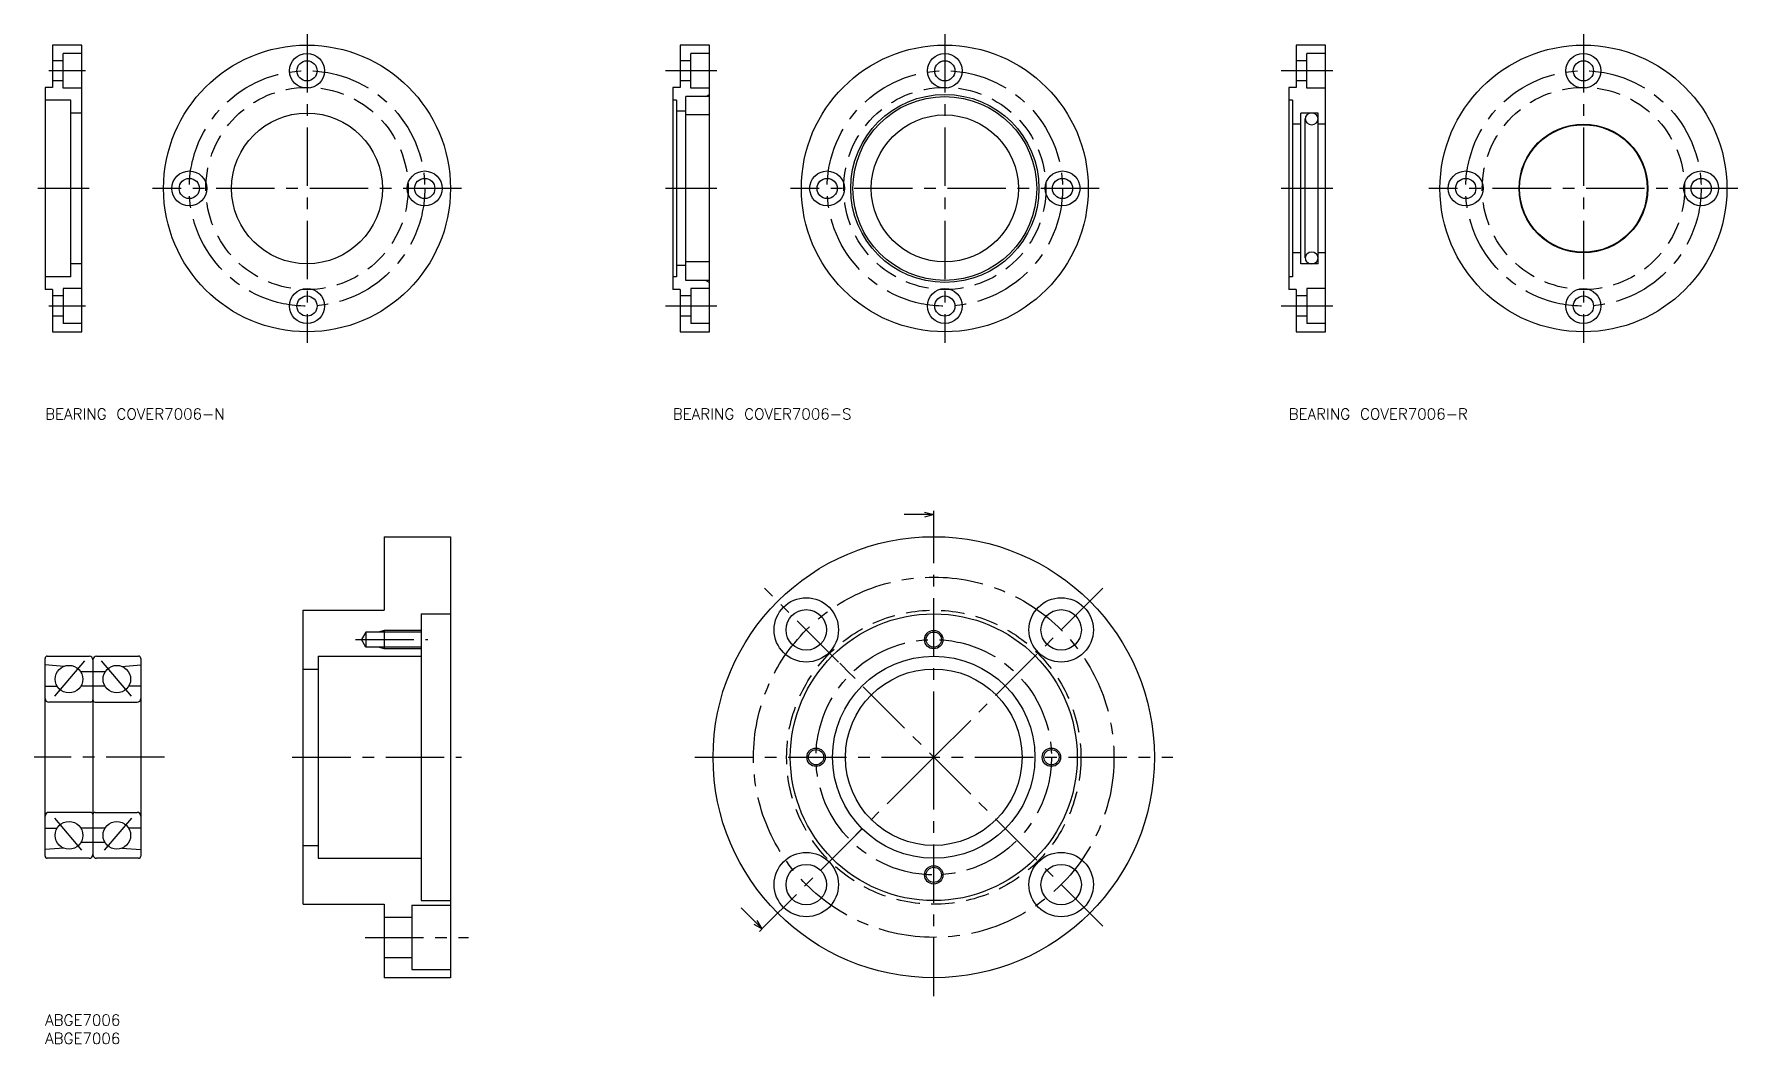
# Model space of a CAD drawing. Extents: x -3 to 460, y -8 to 267.
import ezdxf

# ---------------------------------------------------------------- set-up
doc = ezdxf.new("R2010")
doc.units = 0
doc.header["$LTSCALE"] = 0.5
doc.linetypes.add('CENTER', pattern=[50.8, 31.75, -6.35, 6.35, -6.35])
doc.linetypes.add('DASHED', pattern=[19.05, 12.7, -6.35])
for name, color, linetype in [('MSM_CENTER', 1, 'CENTER'), ('MSM_CONTINUOUS', 7, 'CONTINUOUS'), ('MSM_DASHED', 4, 'DASHED'), ('MSM_NARROW', 5, 'CONTINUOUS'), ('MSM_PART_NUMBER', 7, 'CONTINUOUS')]:
    doc.layers.add(name, color=color, linetype=linetype)
doc.styles.get("Standard").update_dxf_attribs({"font": 'txt.shx', "height": 3, "bigfont": 'bigfont.shx'})

# ---------------------------------------------------------------- blocks, each defined once
blk = doc.blocks.new('*U13')
at = {"layer": 'MSM_PART_NUMBER'}
blk.add_text('ABGE7006', height=3, dxfattribs=at).set_placement((0, -3))
blk = doc.blocks.new('*U14')
at = {"layer": 'MSM_PART_NUMBER'}
blk.add_text('ABGE7006', height=3, dxfattribs=at).set_placement((0, -8))
blk = doc.blocks.new('*U15')
at = {"layer": 'MSM_PART_NUMBER'}
blk.add_text('BEARING COVER7006-N', height=3, dxfattribs=at).set_placement((0, 161.88))
blk = doc.blocks.new('*U16')
at = {"layer": 'MSM_PART_NUMBER'}
blk.add_text('BEARING COVER7006-S', height=3, dxfattribs=at).set_placement((170.65, 161.88))
blk = doc.blocks.new('*U17')
at = {"layer": 'MSM_PART_NUMBER'}
blk.add_text('BEARING COVER7006-R', height=3, dxfattribs=at).set_placement((338.08, 161.88))

msp = doc.modelspace()

# ---------------------------------------------------------------- linework, layer by layer
at = {"layer": 'MSM_CENTER'}
for p, q in [((71.2, 266.74), (71.2, 182.74)), ((244.6, 266.74), (244.6, 182.74)), ((418.21, 266.74), (418.21, 182.74)), ((10.96, 256.74), (1.03, 256.74)), ((182.65, 256.74), (168.65, 256.74)), ((350.08, 256.74), (336.08, 256.74)), ((12, 224.74), (-2, 224.74)), ((113.2, 224.74), (29.2, 224.74)), ((182.65, 224.74), (168.65, 224.74)), ((286.6, 224.74), (202.6, 224.74)), ((350.08, 224.74), (336.08, 224.74)), ((460.21, 224.74), (376.21, 224.74)), ((10.96, 192.74), (1.03, 192.74)), ((182.65, 192.74), (168.65, 192.74)), ((350.08, 192.74), (336.08, 192.74)), ((241.59, 72), (241.59, 135)), ((287.55, 24.04), (195.62, 115.96)), ((287.55, 115.96), (241.59, 70)), ((84.34, 102), (104.09, 102)), ((10.73, 96.25), (2.59, 86.63)), ((15.27, 96.25), (23.41, 86.63)), ((218.96, 92.63), (216.02, 95.56)), ((32.5, 70), (-3, 70)), ((67.2, 70), (113.2, 70)), ((176.59, 70), (306.59, 70)), ((241.59, 5), (241.59, 70)), ((240.17, 68.59), (195.62, 24.04)), ((2.55, 53.42), (9.93, 44.7)), ((23.45, 53.42), (16.07, 44.7)), ((218.96, 47.37), (216.02, 44.44)), ((218.96, 47.37), (221.89, 50.31)), ((86.97, 21), (115.09, 21))]:
    msp.add_line(p, q, dxfattribs=at)
for centre, radius in [((71.2, 224.74), 32), ((244.6, 224.74), 32), ((418.21, 224.74), 32), ((241.59, 70), 49), ((241.59, 70), 32)]:
    msp.add_circle(centre, radius, dxfattribs=at)
at = {"layer": 'MSM_CONTINUOUS'}
for p, q in [((2, 263.74), (2, 252.24)), ((10, 263.74), (2, 263.74)), ((4.9, 259.49), (2, 259.49)), ((10, 261.49), (4.9, 261.49)), ((4.9, 251.99), (4.9, 261.49)), ((10, 185.74), (10, 263.74)), ((180.65, 263.74), (172.65, 263.74)), ((172.65, 263.74), (172.65, 252.24)), ((175.55, 259.49), (172.65, 259.49)), ((180.65, 261.49), (175.55, 261.49)), ((175.55, 251.99), (175.55, 261.49)), ((180.65, 185.74), (180.65, 263.74)), ((340.08, 263.74), (340.08, 252.24)), ((348.08, 263.74), (340.08, 263.74)), ((342.98, 259.49), (340.08, 259.49)), ((342.98, 251.99), (342.98, 261.49)), ((348.08, 261.49), (342.98, 261.49)), ((348.08, 185.74), (348.08, 263.74)), ((2, 252.24), (0, 252.24)), ((0, 252.24), (0, 197.24)), ((4.9, 253.99), (2, 253.99)), ((10, 251.99), (4.9, 251.99)), ((170.65, 252.24), (170.65, 197.24)), ((172.65, 252.24), (170.65, 252.24)), ((175.55, 253.99), (172.65, 253.99)), ((180.65, 251.99), (175.55, 251.99)), ((179.65, 249.74), (180.65, 250.32)), ((338.08, 252.24), (338.08, 197.24)), ((340.08, 252.24), (338.08, 252.24)), ((342.98, 253.99), (340.08, 253.99)), ((348.08, 251.99), (342.98, 251.99)), ((7, 248.74), (0, 248.74)), ((7, 200.74), (7, 248.74)), ((171.65, 248.74), (170.65, 248.74)), ((171.65, 248.74), (171.65, 200.74)), ((174.15, 245.74), (171.65, 245.74)), ((180.65, 249.74), (174.15, 249.74)), ((174.15, 199.74), (174.15, 249.74)), ((339.08, 248.74), (338.08, 248.74)), ((339.08, 248.74), (339.08, 200.74)), ((10, 245.24), (7, 245.24)), ((180.65, 244.74), (174.15, 244.74)), ((341.38, 242.24), (339.08, 242.24)), ((346.08, 245.24), (341.38, 245.24)), ((341.38, 204.24), (341.38, 245.24)), ((342.58, 205.82), (342.58, 243.67)), ((346.08, 204.24), (346.08, 245.24)), ((348.08, 242.24), (346.08, 242.24)), ((10, 204.24), (7, 204.24)), ((180.65, 204.74), (174.15, 204.74)), ((341.38, 207.24), (339.08, 207.24)), ((346.08, 204.24), (341.38, 204.24)), ((348.08, 207.24), (346.08, 207.24)), ((7, 200.74), (0, 200.74)), ((171.65, 200.74), (170.65, 200.74)), ((174.15, 203.74), (171.65, 203.74)), ((180.65, 199.74), (174.15, 199.74)), ((179.65, 199.74), (180.65, 199.17)), ((339.08, 200.74), (338.08, 200.74)), ((2, 197.24), (0, 197.24)), ((2, 197.24), (2, 185.74)), ((4.9, 195.49), (2, 195.49)), ((4.9, 197.49), (4.9, 187.99)), ((10, 197.49), (4.9, 197.49)), ((172.65, 197.24), (170.65, 197.24)), ((172.65, 197.24), (172.65, 185.74)), ((175.55, 195.49), (172.65, 195.49)), ((180.65, 197.49), (175.55, 197.49)), ((175.55, 197.49), (175.55, 187.99)), ((340.08, 197.24), (338.08, 197.24)), ((340.08, 197.24), (340.08, 185.74)), ((342.98, 195.49), (340.08, 195.49)), ((348.08, 197.49), (342.98, 197.49)), ((342.98, 197.49), (342.98, 187.99)), ((4.9, 189.99), (2, 189.99)), ((175.55, 189.99), (172.65, 189.99)), ((342.98, 189.99), (340.08, 189.99)), ((2, 185.74), (10, 185.74)), ((10, 187.99), (4.9, 187.99)), ((172.65, 185.74), (180.65, 185.74)), ((180.65, 187.99), (175.55, 187.99)), ((340.08, 185.74), (348.08, 185.74)), ((348.08, 187.99), (342.98, 187.99)), ((241.59, 136), (233.59, 136)), ((239.09, 136.67), (241.59, 136)), ((241.59, 136), (239.09, 135.33)), ((241.59, 135), (241.59, 137)), ((92.2, 130), (92.2, 110)), ((92.2, 130), (110.2, 130)), ((110.2, 130), (110.2, 10)), ((70.2, 110), (92.2, 110)), ((70.2, 30), (70.2, 110)), ((102.2, 109), (110.2, 109)), ((102.2, 109), (102.2, 31)), ((87.2, 104.07), (86.01, 102)), ((87.2, 99.93), (86.01, 102)), ((102.2, 104.07), (87.2, 104.07)), ((87.2, 104.07), (87.2, 99.93)), ((92.2, 104.5), (92.2, 99.5)), ((0.6, 97.5), (12, 97.5)), ((14, 97.5), (25.4, 97.5)), ((74.2, 97.5), (102.2, 97.5)), ((74.2, 97.5), (74.2, 42.5)), ((102.2, 99.93), (87.2, 99.93)), ((0, 43.1), (0, 96.9)), ((5.1, 94.73), (0, 95.1)), ((16.3, 93.2), (9.7, 93.2)), ((13, 96.5), (13, 43.5)), ((20.9, 94.73), (26, 95.1)), ((26, 96.9), (26, 43.1)), ((70.2, 94), (74.2, 94)), ((0, 89.3), (3.3, 89.3)), ((16.3, 89.3), (9.7, 89.3)), ((26, 89.3), (22.7, 89.3)), ((12.4, 85), (1, 85)), ((13.6, 85), (25, 85)), ((240.17, 68.59), (241.59, 70)), ((241.59, 70), (241.59, 72)), ((12.4, 55), (1, 55)), ((13.6, 55), (25, 55)), ((0, 50.7), (3.3, 50.7)), ((16.3, 50.7), (9.7, 50.7)), ((16.3, 46.8), (9.7, 46.8)), ((26, 50.7), (22.7, 50.7)), ((5.1, 45.27), (0, 44.9)), ((12, 42.5), (0.6, 42.5)), ((25.4, 42.5), (14, 42.5)), ((20.9, 45.27), (26, 44.9)), ((70.2, 46), (74.2, 46)), ((74.2, 42.5), (102.2, 42.5)), ((70.2, 30), (92.2, 30)), ((92.2, 30), (92.2, 10)), ((99.7, 29.75), (110.2, 29.75)), ((99.7, 29.75), (99.7, 12.25)), ((102.2, 31), (110.2, 31)), ((194.92, 23.33), (189.26, 28.99)), ((92.2, 26.5), (99.7, 26.5)), ((192.68, 24.63), (194.92, 23.33)), ((194.92, 23.33), (193.62, 25.57)), ((194.21, 22.62), (195.62, 24.04)), ((92.2, 15.5), (99.7, 15.5)), ((110.2, 10), (92.2, 10)), ((99.7, 12.25), (110.2, 12.25))]:
    msp.add_line(p, q, dxfattribs=at)
for centre, radius in [((71.2, 224.74), 39), ((71.2, 256.74), 4.75), ((71.2, 256.74), 2.75), ((244.6, 224.74), 39), ((244.6, 256.74), 4.75), ((244.6, 256.74), 2.75), ((418.21, 224.74), 39), ((418.21, 256.74), 4.75), ((418.21, 256.74), 2.75), ((244.6, 224.74), 25.58), ((244.6, 224.74), 25), ((71.2, 224.74), 20.5), ((244.6, 224.74), 20), ((418.21, 224.74), 17.5), ((418.21, 224.74), 17.35), ((39.2, 224.74), 4.75), ((39.2, 224.74), 2.75), ((103.2, 224.74), 4.75), ((103.2, 224.74), 2.75), ((212.6, 224.74), 4.75), ((212.6, 224.74), 2.75), ((276.6, 224.74), 4.75), ((276.6, 224.74), 2.75), ((386.21, 224.74), 4.75), ((386.21, 224.74), 2.75), ((450.21, 224.74), 4.75), ((450.21, 224.74), 2.75), ((71.2, 192.74), 4.75), ((71.2, 192.74), 2.75), ((244.6, 192.74), 4.75), ((244.6, 192.74), 2.75), ((418.21, 192.74), 4.75), ((418.21, 192.74), 2.75), ((241.59, 70), 60), ((206.94, 104.65), 8.75), ((276.23, 104.65), 8.75), ((206.94, 104.65), 5.5), ((241.59, 70), 39), ((276.23, 104.65), 5.5), ((241.59, 102), 2.07), ((241.59, 70), 27.5), ((6.5, 91.25), 3.75), ((19.5, 91.25), 3.75), ((241.59, 70), 24), ((209.59, 70), 2.07), ((273.59, 70), 2.07), ((6.5, 48.75), 3.75), ((19.5, 48.75), 3.75), ((206.94, 35.35), 8.75), ((276.23, 35.35), 8.75), ((206.94, 35.35), 5.5), ((241.59, 38), 2.07), ((276.23, 35.35), 5.5)]:
    msp.add_circle(centre, radius, dxfattribs=at)
for centre, radius, start, end in [((344.07, 243.67), 1.49, 134.439, 225.561), ((344.33, 243.33), 1.92, 47.2122, 132.7878), ((344.33, 244.01), 1.92, 227.2122, 312.7878), ((344.59, 243.67), 1.49, 314.439, 45.561), ((344.07, 205.82), 1.49, 134.439, 225.561), ((344.33, 205.48), 1.92, 47.2122, 132.7878), ((344.33, 206.16), 1.92, 227.2122, 312.7878), ((344.59, 205.82), 1.49, 314.439, 45.561), ((0.6, 96.9), 0.6, 90, 180), ((12, 96.5), 1, 0, 90), ((14, 96.5), 1, 90, 180), ((25.4, 96.9), 0.6, 0, 90), ((1, 86), 1, 180, 270), ((12.4, 85.6), 0.6, 270, 0), ((13.6, 85.6), 0.6, 180, 270), ((25, 86), 1, 270, 0), ((1, 54), 1, 90, 180), ((12.4, 54.4), 0.6, 0, 90), ((13.6, 54.4), 0.6, 90, 180), ((25, 54), 1, 0, 90), ((0.6, 43.1), 0.6, 180, 270), ((12, 43.5), 1, 270, 0), ((14, 43.5), 1, 180, 270), ((25.4, 43.1), 0.6, 270, 0)]:
    msp.add_arc(centre, radius, start, end, dxfattribs=at)
at = {"layer": 'MSM_DASHED'}
for centre, radius in [((71.2, 224.74), 27.5), ((244.6, 224.74), 27.5), ((418.21, 224.74), 27.5), ((241.59, 70), 40)]:
    msp.add_circle(centre, radius, dxfattribs=at)
at = {"layer": 'MSM_NARROW'}
for p, q in [((92.2, 104.5), (90.6, 104.07)), ((102.2, 104.5), (92.2, 104.5)), ((92.2, 99.5), (90.6, 99.93)), ((102.2, 99.5), (92.2, 99.5))]:
    msp.add_line(p, q, dxfattribs=at)
for centre in [(241.59, 102), (209.59, 70), (273.59, 70), (241.59, 38)]:
    msp.add_circle(centre, 2.5, dxfattribs=at)

# ---------------------------------------------------------------- block references
at = {"layer": 'MSM_CONTINUOUS'}
for name in ['*U15', '*U16', '*U17', '*U13', '*U14']:
    msp.add_blockref(name, (0, 0), dxfattribs=at)

doc.saveas('drawing.dxf')
